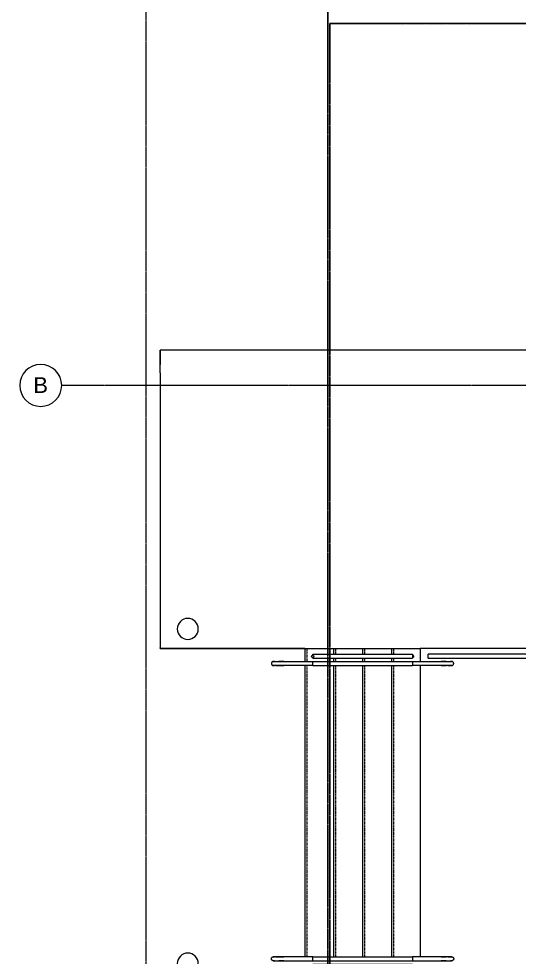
# Model space of a CAD drawing. Header units: inches. Extents: x -4058 to -1781, y 9814 to 12264.
# Drawn here: x -4058.1 to -3867.4, y 11317.3 to 11674.9 of the extents above; entities that cross this region are included whole.
import ezdxf

# ---------------------------------------------------------------- set-up
doc = ezdxf.new("R2010")
doc.units = ezdxf.units.IN
doc.header["$MEASUREMENT"] = 0
for name, pattern in [('Aligning Line 1_8_', [0.25, 0.125, -0.125]), ('Dash_2_', [0.25, 0.125, -0.125]), ('Grid Line 1_2_', [0.875, 0.5, -0.125, 0.125, -0.125]), ('Overhead 1_16_', [0.101562, 0.0625, -0.039062])]:
    doc.linetypes.add(name, pattern=pattern)
for name, color, linetype, lineweight in [('0-1', 7, 'Continuous', 5), ('0-2', 7, 'Continuous', 9), ('A-FLOR-1', 7, 'Continuous', 9), ('A-FLOR-HRAL-1', 7, 'Continuous', 9), ('C-TOPO', 7, 'Continuous', 9), ('E-LITE-EQPM-1', 7, 'Continuous', 9), ('G-ANNO-SYMB', 111, 'Aligning Line 1_8_', 9), ('S-GRID-1', 1, 'Grid Line 1_2_', 9), ('S-GRID-IDEN', 1, 'Continuous', 9), ('S-STRS-1', 7, 'Continuous', 9), ('S-STRS-2', 7, 'Overhead 1_16_', 9)]:
    doc.layers.add(name, color=color, linetype=linetype, lineweight=lineweight)
doc.layers.add('0-3', color=250, linetype='Dash_2_')
doc.styles.add('Arial_1', font='arial.ttf', dxfattribs={"height": 6})

# ---------------------------------------------------------------- blocks, each defined once
blk = doc.blocks.new('Pathway_Cooper_McGraw-Edison _BSC-BRC_Round - Pathway_Cooper_McGraw-Edison _BSC-BRC_Round-2028611-UNIT PLANS - 1ST FLOOR')
at = {"layer": 'E-LITE-EQPM-1'}
for start, end in [(360, 180), (180, 360)]:
    blk.add_arc((0, 0), 4, start, end, dxfattribs=at)
blk = doc.blocks.new('Railing - Railing-2757826-UNIT PLANS - 1ST FLOOR')
at = {"layer": 'A-FLOR-HRAL-1'}
for p, q in [((-3835.12, 11432.74), (-3902.12, 11432.74)), ((-3902.12, 11431.24), (-3902.12, 11432.74)), ((-3902.12, 11431.24), (-3835.12, 11431.24)), ((-3835.12, 11432.74), (-3835.12, 11431.24))]:
    blk.add_line(p, q, dxfattribs=at)
blk = doc.blocks.new('Railing - 1_-2749080-UNIT PLANS - 1ST FLOOR')
at = {"layer": 'A-FLOR-HRAL-1'}
for p, q in [((2, 11), (2, 0)), ((3.5, 0), (3.5, 11))]:
    blk.add_line(p, q, dxfattribs=at)
at = {"layer": 'A-FLOR-HRAL-1', "flags": 128}
for points in [[(2, 15), (2, 15.03), (2, 15.06), (2.01, 15.09), (2.01, 15.12), (2.01, 15.15), (2.02, 15.18), (2.03, 15.21), (2.04, 15.24), (2.05, 15.26), (2.06, 15.29), (2.07, 15.32), (2.08, 15.35), (2.1, 15.37), (2.11, 15.4), (2.13, 15.42), (2.15, 15.45), (2.17, 15.47), (2.19, 15.49), (2.21, 15.52), (2.23, 15.54), (2.25, 15.56), (2.27, 15.58), (2.3, 15.6), (2.32, 15.61), (2.34, 15.63), (2.37, 15.65), (2.4, 15.66), (2.42, 15.68), (2.45, 15.69), (2.48, 15.7), (2.51, 15.71), (2.53, 15.72), (2.56, 15.73), (2.59, 15.73), (2.62, 15.74), (2.65, 15.74), (2.68, 15.75), (2.71, 15.75), (2.74, 15.75)], [(2, 15), (2, 15), (2, 14.99), (2, 14.97), (2, 14.95), (2, 14.92), (2, 14.89), (2, 14.84), (2, 14.8), (2, 14.74), (2, 14.68), (2, 14.62), (2, 14.55), (2, 14.47), (2, 14.39), (2, 14.3), (2, 14.21), (2, 14.11), (2, 14.01), (2, 13.9), (2, 13.79), (2, 13.67), (2, 13.55), (2, 13.42), (2, 13.29), (2, 13.16), (2, 13.02), (2, 12.89), (2, 12.74), (2, 12.6), (2, 12.45), (2, 12.3), (2, 12.15), (2, 11.99), (2, 11.84), (2, 11.68), (2, 11.52), (2, 11.36), (2, 11.2), (2, 11.04), (2, 11)], [(2, 14.5), (2, 14.53), (2, 14.6), (2, 14.67), (2, 14.73), (2, 14.78), (2, 14.83), (2, 14.87), (2, 14.91), (2, 14.94), (2, 14.97), (2, 14.98), (2, 14.99), (2, 15)], [(2.75, 15.75), (2.78, 15.75), (2.81, 15.75), (2.84, 15.74), (2.87, 15.74), (2.9, 15.74), (2.93, 15.73), (2.96, 15.72), (2.99, 15.71), (3.01, 15.7), (3.04, 15.69), (3.07, 15.68), (3.1, 15.67), (3.11, 15.66)], [(3.12, 15.65), (3.15, 15.64), (3.17, 15.62), (3.2, 15.6), (3.22, 15.58), (3.24, 15.56), (3.27, 15.54), (3.29, 15.52), (3.31, 15.5), (3.33, 15.48), (3.35, 15.45), (3.36, 15.43), (3.38, 15.41), (3.4, 15.38), (3.41, 15.35), (3.43, 15.33), (3.44, 15.3), (3.45, 15.27), (3.46, 15.24), (3.47, 15.22), (3.48, 15.19), (3.48, 15.16), (3.49, 15.13), (3.49, 15.1), (3.5, 15.07), (3.5, 15.04), (3.5, 15.01)], [(3.5, 11), (3.5, 11.16), (3.5, 11.32), (3.5, 11.48), (3.5, 11.64), (3.5, 11.79), (3.5, 11.95), (3.5, 12.11), (3.5, 12.26), (3.5, 12.41), (3.5, 12.56), (3.5, 12.7), (3.5, 12.85), (3.5, 12.99), (3.5, 13.12), (3.5, 13.26), (3.5, 13.39), (3.5, 13.52), (3.5, 13.64), (3.5, 13.76), (3.5, 13.87), (3.5, 13.98), (3.5, 14.08), (3.5, 14.18), (3.5, 14.28), (3.5, 14.37), (3.5, 14.45), (3.5, 14.53), (3.5, 14.6), (3.5, 14.67), (3.5, 14.73), (3.5, 14.78), (3.5, 14.83), (3.5, 14.87), (3.5, 14.91), (3.5, 14.94), (3.5, 14.97), (3.5, 14.98), (3.5, 14.99), (3.5, 15), (3.5, 15)], [(3.5, 15), (3.5, 14.99), (3.5, 14.97), (3.5, 14.95), (3.5, 14.92), (3.5, 14.89), (3.5, 14.84), (3.5, 14.8), (3.5, 14.74), (3.5, 14.68), (3.5, 14.62), (3.5, 14.55), (3.5, 14.52)], [(2, 11), (2, 11.16), (2, 11.32), (2, 11.48), (2, 11.64), (2, 11.79), (2, 11.95), (2, 12.11), (2, 12.26), (2, 12.41), (2, 12.56), (2, 12.7), (2, 12.85), (2, 12.94)], [(3.5, 14.07), (3.5, 14.01), (3.5, 13.9), (3.5, 13.79), (3.5, 13.67), (3.5, 13.55), (3.5, 13.42), (3.5, 13.29), (3.5, 13.16), (3.5, 13.02), (3.5, 12.89), (3.5, 12.74), (3.5, 12.6), (3.5, 12.45), (3.5, 12.3), (3.5, 12.15), (3.5, 11.99), (3.5, 11.84), (3.5, 11.68), (3.5, 11.52), (3.5, 11.36), (3.5, 11.2), (3.5, 11.04), (3.5, 11)]]:
    blk.add_lwpolyline(points, dxfattribs=at)
at = {"layer": 'A-FLOR-HRAL-1'}
for start, end in [(360, 180), (180, 360)]:
    blk.add_arc((0, 0), 0.5, start, end, dxfattribs=at)
blk = doc.blocks.new('Railing - 1_-V19-UNIT PLANS - 1ST FLOOR')
at = {"layer": 'A-FLOR-HRAL-1'}
for p, q in [((2, 0), (2, -11)), ((3.5, -11), (3.5, 0))]:
    blk.add_line(p, q, dxfattribs=at)
at = {"layer": 'A-FLOR-HRAL-1', "flags": 128}
for points in [[(2, -12.94), (2, -12.89), (2, -12.74), (2, -12.6), (2, -12.45), (2, -12.3), (2, -12.15), (2, -11.99), (2, -11.84), (2, -11.68), (2, -11.52), (2, -11.36), (2, -11.2), (2, -11.04), (2, -11)], [(2, -11), (2, -11.16), (2, -11.32), (2, -11.48), (2, -11.64), (2, -11.79), (2, -11.95), (2, -12.11), (2, -12.26), (2, -12.41), (2, -12.56), (2, -12.7), (2, -12.85), (2, -12.99), (2, -13.12), (2, -13.26), (2, -13.39), (2, -13.52), (2, -13.64), (2, -13.76), (2, -13.87), (2, -13.98), (2, -14.08), (2, -14.18), (2, -14.28), (2, -14.37), (2, -14.45), (2, -14.53), (2, -14.6), (2, -14.67), (2, -14.73), (2, -14.78), (2, -14.83), (2, -14.87), (2, -14.91), (2, -14.94), (2, -14.97), (2, -14.98), (2, -14.99), (2, -15), (2, -15)], [(3.5, -11), (3.5, -11.16), (3.5, -11.32), (3.5, -11.48), (3.5, -11.64), (3.5, -11.79), (3.5, -11.95), (3.5, -12.11), (3.5, -12.26), (3.5, -12.41), (3.5, -12.56), (3.5, -12.7), (3.5, -12.85)], [(3.5, -15), (3.5, -15), (3.5, -14.99), (3.5, -14.97), (3.5, -14.95), (3.5, -14.92), (3.5, -14.89), (3.5, -14.84), (3.5, -14.8), (3.5, -14.74), (3.5, -14.68), (3.5, -14.62), (3.5, -14.55), (3.5, -14.47), (3.5, -14.39), (3.5, -14.3), (3.5, -14.21), (3.5, -14.11), (3.5, -14.01), (3.5, -13.9), (3.5, -13.79), (3.5, -13.67), (3.5, -13.55), (3.5, -13.42), (3.5, -13.29), (3.5, -13.16), (3.5, -13.02), (3.5, -12.89), (3.5, -12.74), (3.5, -12.6), (3.5, -12.45), (3.5, -12.3), (3.5, -12.15), (3.5, -11.99), (3.5, -11.84), (3.5, -11.68), (3.5, -11.52), (3.5, -11.36), (3.5, -11.2), (3.5, -11.04), (3.5, -11)], [(3.5, -13.54), (3.5, -13.64), (3.5, -13.76), (3.5, -13.87), (3.5, -13.98), (3.5, -14.08), (3.5, -14.18), (3.5, -14.28), (3.5, -14.37), (3.5, -14.45), (3.5, -14.53), (3.5, -14.6), (3.5, -14.67), (3.5, -14.73), (3.5, -14.78), (3.5, -14.83), (3.5, -14.87), (3.5, -14.91), (3.5, -14.94), (3.5, -14.97), (3.5, -14.98), (3.5, -14.99), (3.5, -15)], [(2, -15), (2, -14.99), (2, -14.97), (2, -14.95), (2, -14.92), (2, -14.89), (2, -14.84), (2, -14.8), (2, -14.74), (2, -14.68), (2, -14.62), (2, -14.55), (2, -14.5)], [(2.75, -15.75), (2.72, -15.75), (2.69, -15.75), (2.66, -15.74), (2.63, -15.74), (2.6, -15.74), (2.57, -15.73), (2.54, -15.72), (2.51, -15.71), (2.49, -15.7), (2.46, -15.69), (2.43, -15.68), (2.4, -15.67), (2.38, -15.65), (2.35, -15.64), (2.33, -15.62), (2.3, -15.6), (2.28, -15.58), (2.26, -15.56), (2.23, -15.54), (2.21, -15.52), (2.19, -15.5), (2.17, -15.48), (2.15, -15.45), (2.14, -15.43), (2.12, -15.41), (2.1, -15.38), (2.09, -15.35), (2.07, -15.33), (2.06, -15.3), (2.05, -15.27), (2.04, -15.24), (2.03, -15.22), (2.02, -15.19), (2.02, -15.16), (2.01, -15.13), (2.01, -15.1), (2, -15.07), (2, -15.04), (2, -15.01)], [(3.5, -15), (3.5, -15.03), (3.5, -15.06), (3.49, -15.09), (3.49, -15.12), (3.49, -15.15), (3.48, -15.18), (3.47, -15.21), (3.46, -15.24), (3.45, -15.26), (3.44, -15.29), (3.43, -15.32), (3.42, -15.35), (3.4, -15.37), (3.39, -15.4), (3.37, -15.42), (3.35, -15.45), (3.33, -15.47), (3.31, -15.49), (3.29, -15.52), (3.27, -15.54), (3.25, -15.56), (3.23, -15.58), (3.2, -15.6), (3.18, -15.61), (3.16, -15.63), (3.13, -15.65), (3.1, -15.66), (3.08, -15.68), (3.05, -15.69), (3.02, -15.7), (2.99, -15.71), (2.97, -15.72), (2.94, -15.73), (2.91, -15.73), (2.88, -15.74), (2.85, -15.74), (2.82, -15.75), (2.79, -15.75), (2.76, -15.75)]]:
    blk.add_lwpolyline(points, dxfattribs=at)
at = {"layer": 'A-FLOR-HRAL-1'}
blk.add_arc((0, 0), 0.5, 180, 360, dxfattribs=at)
blk = doc.blocks.new('Railing - Railing-3398920-UNIT PLANS - 1ST FLOOR')
at = {"layer": 'A-FLOR-HRAL-1'}
for p, q in [((-3946.12, 11317.49), (-3908.12, 11317.49)), ((-3946.12, 11315.99), (-3946.12, 11317.49)), ((-3908.12, 11317.49), (-3908.12, 11315.99)), ((-3946.12, 11315.99), (-3908.12, 11315.99)), ((-3946.12, 11314.74), (-3908.12, 11314.74)), ((-3946.12, 11314.49), (-3946.12, 11314.74)), ((-3946.12, 11313.24), (-3946.12, 11313.49)), ((-3946.12, 11313.24), (-3908.12, 11313.24)), ((-3908.12, 11314.74), (-3908.12, 11313.24))]:
    blk.add_line(p, q, dxfattribs=at)
at = {"rotation": 90}
for name, p in [('Railing - 1_-2749080-UNIT PLANS - 1ST FLOOR', (-3946.12, 11313.99)), ('Railing - 1_-V19-UNIT PLANS - 1ST FLOOR', (-3908.12, 11313.99))]:
    blk.add_blockref(name, p, dxfattribs=at)
blk = doc.blocks.new('Railing - 1_-V20-UNIT PLANS - 1ST FLOOR')
at = {"layer": 'A-FLOR-HRAL-1'}
for p, q in [((2, 11), (2, 0)), ((3.5, 0), (3.5, 11))]:
    blk.add_line(p, q, dxfattribs=at)
at = {"layer": 'A-FLOR-HRAL-1', "flags": 128}
for points in [[(2, 15), (2, 15.03), (2, 15.06), (2.01, 15.09), (2.01, 15.12), (2.01, 15.15), (2.02, 15.18), (2.03, 15.21), (2.04, 15.24), (2.05, 15.26), (2.06, 15.29), (2.07, 15.32), (2.08, 15.35), (2.1, 15.37), (2.11, 15.4), (2.13, 15.42), (2.15, 15.45), (2.17, 15.47), (2.19, 15.49), (2.21, 15.52), (2.23, 15.54), (2.25, 15.56), (2.27, 15.58), (2.3, 15.6), (2.32, 15.61), (2.34, 15.63), (2.37, 15.65), (2.4, 15.66), (2.42, 15.68), (2.45, 15.69), (2.48, 15.7), (2.51, 15.71), (2.53, 15.72), (2.56, 15.73), (2.59, 15.73), (2.62, 15.74), (2.65, 15.74), (2.68, 15.75), (2.71, 15.75), (2.74, 15.75)], [(2, 15), (2, 15), (2, 14.99), (2, 14.97), (2, 14.95), (2, 14.92), (2, 14.89), (2, 14.84), (2, 14.8), (2, 14.74), (2, 14.68), (2, 14.62), (2, 14.55), (2, 14.47), (2, 14.39), (2, 14.3), (2, 14.21), (2, 14.11), (2, 14.01), (2, 13.9), (2, 13.79), (2, 13.67), (2, 13.55), (2, 13.42), (2, 13.29), (2, 13.16), (2, 13.02), (2, 12.89), (2, 12.74), (2, 12.6), (2, 12.45), (2, 12.3), (2, 12.15), (2, 11.99), (2, 11.84), (2, 11.68), (2, 11.52), (2, 11.36), (2, 11.2), (2, 11.04), (2, 11)], [(2, 14.5), (2, 14.53), (2, 14.6), (2, 14.67), (2, 14.73), (2, 14.78), (2, 14.83), (2, 14.87), (2, 14.91), (2, 14.94), (2, 14.97), (2, 14.98), (2, 14.99), (2, 15)], [(2.75, 15.75), (2.78, 15.75), (2.81, 15.75), (2.84, 15.74), (2.87, 15.74), (2.9, 15.74), (2.93, 15.73), (2.96, 15.72), (2.99, 15.71), (3.01, 15.7), (3.04, 15.69), (3.07, 15.68), (3.1, 15.67), (3.12, 15.65), (3.15, 15.64), (3.17, 15.62), (3.2, 15.6), (3.22, 15.58), (3.24, 15.56), (3.27, 15.54), (3.29, 15.52), (3.31, 15.5), (3.33, 15.48), (3.35, 15.45), (3.36, 15.43), (3.38, 15.41), (3.4, 15.38), (3.41, 15.35), (3.43, 15.33), (3.44, 15.3), (3.45, 15.27), (3.46, 15.24), (3.47, 15.22), (3.48, 15.19), (3.48, 15.16), (3.49, 15.13), (3.49, 15.1), (3.5, 15.07), (3.5, 15.04), (3.5, 15.01)], [(3.5, 11), (3.5, 11.16), (3.5, 11.32), (3.5, 11.48), (3.5, 11.64), (3.5, 11.79), (3.5, 11.95), (3.5, 12.11), (3.5, 12.26), (3.5, 12.41), (3.5, 12.56), (3.5, 12.7), (3.5, 12.85), (3.5, 12.99), (3.5, 13.12), (3.5, 13.26), (3.5, 13.39), (3.5, 13.52), (3.5, 13.64), (3.5, 13.76), (3.5, 13.87), (3.5, 13.98), (3.5, 14.08), (3.5, 14.18), (3.5, 14.28), (3.5, 14.37), (3.5, 14.45), (3.5, 14.53), (3.5, 14.6), (3.5, 14.67), (3.5, 14.73), (3.5, 14.78), (3.5, 14.83), (3.5, 14.87), (3.5, 14.91), (3.5, 14.94), (3.5, 14.97), (3.5, 14.98), (3.5, 14.99), (3.5, 15), (3.5, 15)], [(3.5, 15), (3.5, 14.99), (3.5, 14.97), (3.5, 14.95), (3.5, 14.92), (3.5, 14.89), (3.5, 14.84), (3.5, 14.8), (3.5, 14.74), (3.5, 14.68), (3.5, 14.62), (3.5, 14.55), (3.5, 14.52)], [(2, 11), (2, 11.16), (2, 11.32), (2, 11.48), (2, 11.64), (2, 11.79), (2, 11.95), (2, 12.11), (2, 12.26), (2, 12.41), (2, 12.56), (2, 12.7), (2, 12.85), (2, 12.94)], [(3.5, 14.07), (3.5, 14.01), (3.5, 13.9), (3.5, 13.79), (3.5, 13.67), (3.5, 13.55), (3.5, 13.42), (3.5, 13.29), (3.5, 13.16), (3.5, 13.02), (3.5, 12.89), (3.5, 12.74), (3.5, 12.6), (3.5, 12.45), (3.5, 12.3), (3.5, 12.15), (3.5, 11.99), (3.5, 11.84), (3.5, 11.68), (3.5, 11.52), (3.5, 11.36), (3.5, 11.2), (3.5, 11.04), (3.5, 11)]]:
    blk.add_lwpolyline(points, dxfattribs=at)
at = {"layer": 'A-FLOR-HRAL-1'}
for start, end in [(360, 180), (180, 360)]:
    blk.add_arc((0, 0), 0.5, start, end, dxfattribs=at)
blk = doc.blocks.new('Railing - Railing-3398924-UNIT PLANS - 1ST FLOOR')
at = {"layer": 'A-FLOR-HRAL-1'}
for p, q in [((-3946.12, 11432.74), (-3908.12, 11432.74)), ((-3946.12, 11432.49), (-3946.12, 11432.74)), ((-3946.12, 11431.24), (-3946.12, 11431.49)), ((-3946.12, 11431.24), (-3908.12, 11431.24)), ((-3908.12, 11432.74), (-3908.12, 11431.24)), ((-3946.12, 11429.99), (-3908.12, 11429.99)), ((-3946.12, 11428.49), (-3946.12, 11429.99)), ((-3946.12, 11428.49), (-3908.12, 11428.49)), ((-3908.12, 11429.99), (-3908.12, 11428.49))]:
    blk.add_line(p, q, dxfattribs=at)
at = {"extrusion": (0, 0, -1), "zscale": -1, "rotation": 270}
for name, p in [('Railing - 1_-V20-UNIT PLANS - 1ST FLOOR', (3946.12, 11431.99)), ('Railing - 1_-V19-UNIT PLANS - 1ST FLOOR', (3908.12, 11431.99))]:
    blk.add_blockref(name, p, dxfattribs=at)
blk = doc.blocks.new('CTR - 1st Phase - Shell_rvt-1-UNIT PLANS - 1ST FLOOR')
at = {"layer": 'A-FLOR-1'}
for p, q in [((-3832.32, 11434.99), (-3905.12, 11434.99)), ((-3905.12, 11434.99), (-3905.12, 11429.99)), ((-3905.12, 11428.49), (-3905.12, 11317.49))]:
    blk.add_line(p, q, dxfattribs=at)
at = {"layer": 'S-STRS-1'}
for p, q in [((-3949.12, 11434.99), (-3949.12, 11429.99)), ((-3949.12, 11434.99), (-3938.12, 11434.99)), ((-3938.12, 11434.99), (-3927.12, 11434.99)), ((-3938.12, 11434.99), (-3938.12, 11432.74)), ((-3927.12, 11434.99), (-3916.12, 11434.99)), ((-3927.12, 11434.99), (-3927.12, 11432.74)), ((-3916.12, 11434.99), (-3905.12, 11434.99)), ((-3916.12, 11434.99), (-3916.12, 11432.74)), ((-3905.12, 11434.99), (-3905.12, 11429.99)), ((-3938.12, 11431.24), (-3938.12, 11429.99)), ((-3927.12, 11431.24), (-3927.12, 11429.99)), ((-3916.12, 11431.24), (-3916.12, 11429.99)), ((-3949.12, 11428.49), (-3949.12, 11317.49)), ((-3938.12, 11428.49), (-3938.12, 11317.49)), ((-3927.12, 11428.49), (-3927.12, 11317.49)), ((-3916.12, 11428.49), (-3916.12, 11317.49)), ((-3905.12, 11428.49), (-3905.12, 11317.49))]:
    blk.add_line(p, q, dxfattribs=at)
at = {"layer": 'S-STRS-2'}
for p, q in [((-3948.37, 11434.99), (-3948.37, 11429.99)), ((-3937.37, 11434.99), (-3937.37, 11432.74)), ((-3926.37, 11434.99), (-3926.37, 11432.74)), ((-3915.37, 11434.99), (-3915.37, 11432.74)), ((-3937.37, 11431.24), (-3937.37, 11429.99)), ((-3926.37, 11431.24), (-3926.37, 11429.99)), ((-3915.37, 11431.24), (-3915.37, 11429.99)), ((-3948.37, 11428.49), (-3948.37, 11317.49)), ((-3937.37, 11428.49), (-3937.37, 11317.49)), ((-3926.37, 11428.49), (-3926.37, 11317.49)), ((-3915.37, 11428.49), (-3915.37, 11317.49))]:
    blk.add_line(p, q, dxfattribs=at)
at = {"layer": '0-2'}
for name, p in [('Pathway_Cooper_McGraw-Edison _BSC-BRC_Round - Pathway_Cooper_McGraw-Edison _BSC-BRC_Round-2028611-UNIT PLANS - 1ST FLOOR', (-3993.72, 11442.42)), ('Railing - Railing-3398924-UNIT PLANS - 1ST FLOOR', (0, 0)), ('Railing - Railing-2757826-UNIT PLANS - 1ST FLOOR', (0, 0)), ('Pathway_Cooper_McGraw-Edison _BSC-BRC_Round - Pathway_Cooper_McGraw-Edison _BSC-BRC_Round-2028611-UNIT PLANS - 1ST FLOOR', (-3993.72, 11314.93)), ('Railing - Railing-3398920-UNIT PLANS - 1ST FLOOR', (0, 0))]:
    blk.add_blockref(name, p, dxfattribs=at)
blk = doc.blocks.new('CTR  - Topography_rvt-1-UNIT PLANS - 1ST FLOOR')
at = {"layer": 'C-TOPO'}
for p, q in [((-3841.83, 11548.59), (-4004.23, 11548.59)), ((-4004.23, 11543.19), (-4004.23, 11548.59)), ((-3841.83, 11548.59), (-4004.23, 11548.59)), ((-4004.23, 11548.59), (-4004.23, 11543.19)), ((-4004.23, 11539.97), (-4004.23, 11543.19)), ((-4004.23, 11539.97), (-4004.23, 11543.19)), ((-4004.23, 11539.97), (-4004.23, 11435.19)), ((-4004.23, 11539.97), (-4004.23, 11435.19)), ((-4004.23, 11435.19), (-4004.23, 11434.99)), ((-4004.23, 11434.99), (-4004.23, 11435.19)), ((-3949.12, 11434.99), (-4004.23, 11434.99)), ((-4004.23, 11434.99), (-3949.12, 11434.99))]:
    blk.add_line(p, q, dxfattribs=at)
blk = doc.blocks.new('Grid - Grid Head - Circle-50561-UNIT PLANS - 1ST FLOOR')
at = {"layer": 'S-GRID-IDEN'}
for start, end in [(360, 180), (180, 360)]:
    blk.add_arc((0, 0), 0.25, start, end, dxfattribs=at)

msp = doc.modelspace()

# ---------------------------------------------------------------- linework, layer by layer
at = {"layer": 'G-ANNO-SYMB'}
msp.add_line((-4009.5295, 9846.2766), (-4009.5295, 12240.74859), dxfattribs=at)

# ---------------------------------------------------------------- block references
at = {"layer": '0-1'}
msp.add_blockref('CTR - 1st Phase - Shell_rvt-1-UNIT PLANS - 1ST FLOOR', (0, 0), dxfattribs=at)
at = {"layer": 'S-GRID-IDEN', "xscale": 31.99999999999999, "yscale": 31.99999999999999, "zscale": 31.99999999999999, "rotation": 89.99999999999987}
msp.add_blockref('Grid - Grid Head - Circle-50561-UNIT PLANS - 1ST FLOOR', (-4049.7795, 11535.1894), dxfattribs=at)

# ---------------------------------------------------------------- texts
at = {"layer": 'S-GRID-IDEN', "insert": (-4052.58165, 11538.31634), "char_height": 6, "width": 6.767, "attachment_point": 1, "style": 'Arial_1'}
msp.add_mtext('B', dxfattribs=at)

# ---------------------------------------------------------------- next in the draw order: linework, layer by layer
at = {"layer": '0-3'}
for p, q in [((-3940.29498, 11241.72163), (-3940.29498, 12122.87704)), ((-3939.55451, 11673.06109), (-2851.7738, 11673.06109)), ((-3939.55451, 10791.90063), (-3939.55451, 11673.06109))]:
    msp.add_line(p, q, dxfattribs=at)
at = {"layer": 'G-ANNO-SYMB'}
for p, q in [((-3940.29498, 11241.72163), (-3940.29498, 12122.87704)), ((-3939.55451, 10791.90063), (-3939.55451, 11673.06109)), ((-2851.7738, 11673.06109), (-3939.55451, 11673.06109))]:
    msp.add_line(p, q, dxfattribs=at)
at = {"layer": 'S-GRID-1'}
msp.add_line((-1781.27288, 11535.1894), (-4041.7795, 11535.1894), dxfattribs=at)

# ---------------------------------------------------------------- next in the draw order: block references
at = {"layer": '0-1'}
msp.add_blockref('CTR  - Topography_rvt-1-UNIT PLANS - 1ST FLOOR', (0, 0), dxfattribs=at)

doc.saveas('drawing.dxf')
